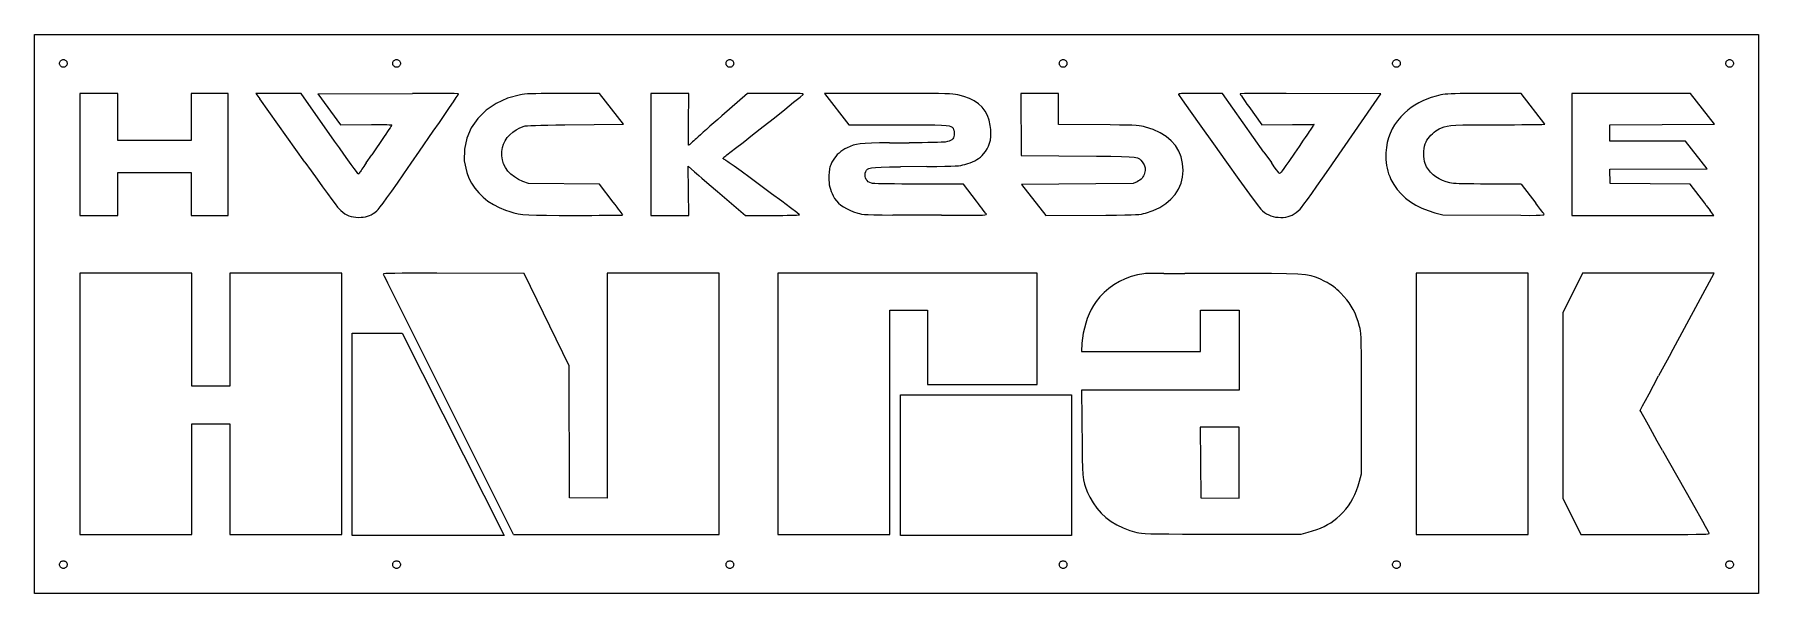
# Model space of a CAD drawing. Extents: x 17 to 913, y 22 to 312.
import ezdxf

# ---------------------------------------------------------------- set-up
doc = ezdxf.new("R2010")
doc.units = 0
doc.layers.get('0').update_dxf_attribs({"linetype": 'CONTINUOUS'})

msp = doc.modelspace()

# ---------------------------------------------------------------- linework, layer by layer
for p, q in [((17.24, 311.88), (913.33, 311.88)), ((17.24, 21.52), (17.24, 311.88)), ((913.33, 311.88), (913.33, 21.52)), ((30.24, 296.88), (30.27, 297.23)), ((30.27, 296.54), (30.24, 296.88)), ((30.27, 297.23), (30.36, 297.57)), ((30.36, 296.2), (30.27, 296.54)), ((30.36, 297.57), (30.51, 297.88)), ((30.51, 295.88), (30.36, 296.2)), ((30.51, 297.88), (30.71, 298.17)), ((30.71, 295.6), (30.51, 295.88)), ((30.71, 298.17), (30.96, 298.42)), ((30.96, 298.42), (31.24, 298.62)), ((31.24, 298.62), (31.56, 298.76)), ((31.56, 298.76), (31.9, 298.85)), ((31.9, 298.85), (32.24, 298.88)), ((32.24, 298.88), (32.59, 298.85)), ((32.59, 298.85), (32.93, 298.76)), ((32.93, 298.76), (33.24, 298.62)), ((33.24, 298.62), (33.53, 298.42)), ((33.53, 298.42), (33.78, 298.17)), ((33.78, 298.17), (33.98, 297.88)), ((33.98, 295.88), (33.78, 295.6)), ((33.98, 297.88), (34.12, 297.57)), ((34.12, 296.2), (33.98, 295.88)), ((34.12, 297.57), (34.21, 297.23)), ((34.21, 296.54), (34.12, 296.2)), ((34.21, 297.23), (34.24, 296.88)), ((34.24, 296.88), (34.21, 296.54)), ((203.46, 296.88), (203.49, 297.23)), ((203.49, 296.54), (203.46, 296.88)), ((203.49, 297.23), (203.58, 297.57)), ((203.58, 296.2), (203.49, 296.54)), ((203.58, 297.57), (203.73, 297.88)), ((203.73, 295.88), (203.58, 296.2)), ((203.73, 297.88), (203.93, 298.17)), ((203.93, 295.6), (203.73, 295.88)), ((203.93, 298.17), (204.18, 298.42)), ((204.18, 298.42), (204.46, 298.62)), ((204.46, 298.62), (204.78, 298.76)), ((204.78, 298.76), (205.11, 298.85)), ((205.11, 298.85), (205.46, 298.88)), ((205.46, 298.88), (205.81, 298.85)), ((205.81, 298.85), (206.15, 298.76)), ((206.15, 298.76), (206.46, 298.62)), ((206.46, 298.62), (206.75, 298.42)), ((206.75, 298.42), (206.99, 298.17)), ((206.99, 298.17), (207.19, 297.88)), ((207.19, 295.88), (206.99, 295.6)), ((207.19, 297.88), (207.34, 297.57)), ((207.34, 296.2), (207.19, 295.88)), ((207.34, 297.57), (207.43, 297.23)), ((207.43, 296.54), (207.34, 296.2)), ((207.43, 297.23), (207.46, 296.88)), ((207.46, 296.88), (207.43, 296.54)), ((376.68, 296.88), (376.71, 297.23)), ((376.71, 296.54), (376.68, 296.88)), ((376.71, 297.23), (376.8, 297.57)), ((376.8, 296.2), (376.71, 296.54)), ((376.8, 297.57), (376.95, 297.88)), ((376.95, 295.88), (376.8, 296.2)), ((376.95, 297.88), (377.15, 298.17)), ((377.15, 295.6), (376.95, 295.88)), ((377.15, 298.17), (377.39, 298.42)), ((377.39, 298.42), (377.68, 298.62)), ((377.68, 298.62), (377.99, 298.76)), ((377.99, 298.76), (378.33, 298.85)), ((378.33, 298.85), (378.68, 298.88)), ((378.68, 298.88), (379.03, 298.85)), ((379.03, 298.85), (379.36, 298.76)), ((379.36, 298.76), (379.68, 298.62)), ((379.68, 298.62), (379.96, 298.42)), ((379.96, 298.42), (380.21, 298.17)), ((380.21, 298.17), (380.41, 297.88)), ((380.41, 295.88), (380.21, 295.6)), ((380.41, 297.88), (380.56, 297.57)), ((380.56, 296.2), (380.41, 295.88)), ((380.56, 297.57), (380.65, 297.23)), ((380.65, 296.54), (380.56, 296.2)), ((380.65, 297.23), (380.68, 296.88)), ((380.68, 296.88), (380.65, 296.54)), ((549.9, 296.88), (549.93, 297.23)), ((549.93, 296.54), (549.9, 296.88)), ((549.93, 297.23), (550.02, 297.57)), ((550.02, 296.2), (549.93, 296.54)), ((550.02, 297.57), (550.16, 297.88)), ((550.16, 295.88), (550.02, 296.2)), ((550.16, 297.88), (550.36, 298.17)), ((550.36, 295.6), (550.16, 295.88)), ((550.36, 298.17), (550.61, 298.42)), ((550.61, 298.42), (550.9, 298.62)), ((550.9, 298.62), (551.21, 298.76)), ((551.21, 298.76), (551.55, 298.85)), ((551.55, 298.85), (551.9, 298.88)), ((551.9, 298.88), (552.24, 298.85)), ((552.24, 298.85), (552.58, 298.76)), ((552.58, 298.76), (552.9, 298.62)), ((552.9, 298.62), (553.18, 298.42)), ((553.18, 298.42), (553.43, 298.17)), ((553.43, 298.17), (553.63, 297.88)), ((553.63, 295.88), (553.43, 295.6)), ((553.63, 297.88), (553.78, 297.57)), ((553.78, 296.2), (553.63, 295.88)), ((553.78, 297.57), (553.87, 297.23)), ((553.87, 296.54), (553.78, 296.2)), ((553.87, 297.23), (553.9, 296.88)), ((553.9, 296.88), (553.87, 296.54)), ((723.11, 296.88), (723.14, 297.23)), ((723.14, 296.54), (723.11, 296.88)), ((723.14, 297.23), (723.23, 297.57)), ((723.23, 296.2), (723.14, 296.54)), ((723.23, 297.57), (723.38, 297.88)), ((723.38, 295.88), (723.23, 296.2)), ((723.38, 297.88), (723.58, 298.17)), ((723.58, 295.6), (723.38, 295.88)), ((723.58, 298.17), (723.83, 298.42)), ((723.83, 298.42), (724.11, 298.62)), ((724.11, 298.62), (724.43, 298.76)), ((724.43, 298.76), (724.77, 298.85)), ((724.77, 298.85), (725.11, 298.88)), ((725.11, 298.88), (725.46, 298.85)), ((725.46, 298.85), (725.8, 298.76)), ((725.8, 298.76), (726.11, 298.62)), ((726.11, 298.62), (726.4, 298.42)), ((726.4, 298.42), (726.65, 298.17)), ((726.65, 298.17), (726.85, 297.88)), ((726.85, 295.88), (726.65, 295.6)), ((726.85, 297.88), (726.99, 297.57)), ((726.99, 296.2), (726.85, 295.88)), ((726.99, 297.57), (727.08, 297.23)), ((727.08, 296.54), (726.99, 296.2)), ((727.08, 297.23), (727.11, 296.88)), ((727.11, 296.88), (727.08, 296.54)), ((896.33, 296.88), (896.36, 297.23)), ((896.36, 296.54), (896.33, 296.88)), ((896.36, 297.23), (896.45, 297.57)), ((896.45, 296.2), (896.36, 296.54)), ((896.45, 297.57), (896.6, 297.88)), ((896.6, 295.88), (896.45, 296.2)), ((896.6, 297.88), (896.8, 298.17)), ((896.8, 295.6), (896.6, 295.88)), ((896.8, 298.17), (897.05, 298.42)), ((897.05, 298.42), (897.33, 298.62)), ((897.33, 298.62), (897.65, 298.76)), ((897.65, 298.76), (897.98, 298.85)), ((897.98, 298.85), (898.33, 298.88)), ((898.33, 298.88), (898.68, 298.85)), ((898.68, 298.85), (899.02, 298.76)), ((899.02, 298.76), (899.33, 298.62)), ((899.33, 298.62), (899.62, 298.42)), ((899.62, 298.42), (899.86, 298.17)), ((899.86, 298.17), (900.06, 297.88)), ((900.06, 295.88), (899.86, 295.6)), ((900.06, 297.88), (900.21, 297.57)), ((900.21, 296.2), (900.06, 295.88)), ((900.21, 297.57), (900.3, 297.23)), ((900.3, 296.54), (900.21, 296.2)), ((900.3, 297.23), (900.33, 296.88)), ((900.33, 296.88), (900.3, 296.54)), ((30.96, 295.35), (30.71, 295.6)), ((31.24, 295.15), (30.96, 295.35)), ((31.56, 295), (31.24, 295.15)), ((31.9, 294.91), (31.56, 295)), ((32.24, 294.88), (31.9, 294.91)), ((32.59, 294.91), (32.24, 294.88)), ((32.93, 295), (32.59, 294.91)), ((33.24, 295.15), (32.93, 295)), ((33.53, 295.35), (33.24, 295.15)), ((33.78, 295.6), (33.53, 295.35)), ((204.18, 295.35), (203.93, 295.6)), ((204.46, 295.15), (204.18, 295.35)), ((204.78, 295), (204.46, 295.15)), ((205.11, 294.91), (204.78, 295)), ((205.46, 294.88), (205.11, 294.91)), ((205.81, 294.91), (205.46, 294.88)), ((206.15, 295), (205.81, 294.91)), ((206.46, 295.15), (206.15, 295)), ((206.75, 295.35), (206.46, 295.15)), ((206.99, 295.6), (206.75, 295.35)), ((377.39, 295.35), (377.15, 295.6)), ((377.68, 295.15), (377.39, 295.35)), ((377.99, 295), (377.68, 295.15)), ((378.33, 294.91), (377.99, 295)), ((378.68, 294.88), (378.33, 294.91)), ((379.03, 294.91), (378.68, 294.88)), ((379.36, 295), (379.03, 294.91)), ((379.68, 295.15), (379.36, 295)), ((379.96, 295.35), (379.68, 295.15)), ((380.21, 295.6), (379.96, 295.35)), ((550.61, 295.35), (550.36, 295.6)), ((550.9, 295.15), (550.61, 295.35)), ((551.21, 295), (550.9, 295.15)), ((551.55, 294.91), (551.21, 295)), ((551.9, 294.88), (551.55, 294.91)), ((552.24, 294.91), (551.9, 294.88)), ((552.58, 295), (552.24, 294.91)), ((552.9, 295.15), (552.58, 295)), ((553.18, 295.35), (552.9, 295.15)), ((553.43, 295.6), (553.18, 295.35)), ((723.83, 295.35), (723.58, 295.6)), ((724.11, 295.15), (723.83, 295.35)), ((724.43, 295), (724.11, 295.15)), ((724.77, 294.91), (724.43, 295)), ((725.11, 294.88), (724.77, 294.91)), ((725.46, 294.91), (725.11, 294.88)), ((725.8, 295), (725.46, 294.91)), ((726.11, 295.15), (725.8, 295)), ((726.4, 295.35), (726.11, 295.15)), ((726.65, 295.6), (726.4, 295.35)), ((897.05, 295.35), (896.8, 295.6)), ((897.33, 295.15), (897.05, 295.35)), ((897.65, 295), (897.33, 295.15)), ((897.98, 294.91), (897.65, 295)), ((898.33, 294.88), (897.98, 294.91)), ((898.68, 294.91), (898.33, 294.88)), ((899.02, 295), (898.68, 294.91)), ((899.33, 295.15), (899.02, 295)), ((899.62, 295.35), (899.33, 295.15)), ((899.86, 295.6), (899.62, 295.35)), ((40.81, 281.3), (40.81, 217.92)), ((60.51, 281.3), (40.81, 281.3)), ((60.51, 256.89), (60.51, 281.3)), ((117.89, 281.3), (98.62, 281.3)), ((98.62, 281.3), (98.62, 256.89)), ((117.89, 217.92), (117.89, 281.3)), ((155.79, 281.26), (132.38, 281.3)), ((132.38, 281.3), (134.43, 278.47)), ((157.71, 245.64), (134.43, 278.47)), ((173.2, 256.54), (155.79, 281.26)), ((164.54, 281.09), (213.73, 281.22)), ((164.54, 281.09), (176.24, 264.96)), ((224.54, 281.22), (213.73, 281.22)), ((228.97, 281.21), (224.54, 281.22)), ((232.6, 281.2), (228.97, 281.21)), ((235.34, 281.17), (232.6, 281.2)), ((234.99, 276.96), (236.48, 279.19)), ((237.07, 281.15), (235.34, 281.17)), ((236.48, 279.19), (237.4, 280.6)), ((237.7, 281.11), (237.07, 281.15)), ((237.4, 280.6), (237.7, 281.11)), ((263.16, 278.85), (257.16, 276.11)), ((269.87, 280.63), (263.16, 278.85)), ((270.8, 280.77), (269.87, 280.63)), ((272.02, 280.89), (270.8, 280.77)), ((273.57, 280.99), (272.02, 280.89)), ((275.49, 281.07), (273.57, 280.99)), ((277.81, 281.13), (275.49, 281.07)), ((280.59, 281.18), (277.81, 281.13)), ((283.86, 281.22), (280.59, 281.18)), ((287.67, 281.25), (283.86, 281.22)), ((310.99, 281.3), (287.67, 281.25)), ((323.43, 265.24), (310.99, 281.3)), ((357.35, 281.3), (337.58, 281.3)), ((337.58, 281.3), (337.58, 217.92)), ((357.18, 265.39), (357.35, 281.3)), ((387.89, 281.28), (374.45, 269.59)), ((406.46, 281.29), (387.89, 281.28)), ((409.55, 281.28), (406.46, 281.29)), ((412.01, 281.26), (409.55, 281.28)), ((411.83, 276.66), (415.18, 279.37)), ((413.88, 281.22), (412.01, 281.26)), ((415.24, 281.16), (413.88, 281.22)), ((415.18, 279.37), (416.79, 280.71)), ((416.14, 281.09), (415.24, 281.16)), ((416.66, 280.99), (416.14, 281.09)), ((416.85, 280.86), (416.66, 280.99)), ((416.79, 280.71), (416.85, 280.86)), ((469.64, 281.29), (427.86, 281.3)), ((427.86, 281.3), (440.48, 265.03)), ((476.93, 281.28), (469.64, 281.29)), ((482.65, 281.25), (476.93, 281.28)), ((487.04, 281.2), (482.65, 281.25)), ((490.33, 281.13), (487.04, 281.2)), ((492.75, 281.03), (490.33, 281.13)), ((494.53, 280.89), (492.75, 281.03)), ((495.9, 280.71), (494.53, 280.89)), ((497.1, 280.49), (495.9, 280.71)), ((500.3, 279.68), (497.1, 280.49)), ((503.17, 278.64), (500.3, 279.68)), ((505.71, 277.36), (503.17, 278.64)), ((549.55, 281.3), (529.85, 281.3)), ((529.85, 281.3), (530.07, 248.97)), ((549.55, 265.08), (549.55, 281.3)), ((611.93, 280.9), (611.91, 280.77)), ((611.91, 280.77), (613.84, 277.91)), ((612.18, 281), (611.93, 280.9)), ((612.69, 281.09), (612.18, 281)), ((613.49, 281.16), (612.69, 281.09)), ((614.63, 281.22), (613.49, 281.16)), ((613.84, 277.91), (617.9, 272.11)), ((616.13, 281.26), (614.63, 281.22)), ((618.02, 281.28), (616.13, 281.26)), ((620.35, 281.3), (618.02, 281.28)), ((634.7, 281.3), (620.35, 281.3)), ((656.26, 250.79), (634.7, 281.3)), ((644.5, 281.15), (643.87, 281.12)), ((643.87, 281.12), (643.93, 280.96)), ((643.93, 280.96), (644.17, 280.55)), ((644.17, 280.55), (644.56, 279.94)), ((646.23, 281.18), (644.5, 281.15)), ((644.56, 279.94), (645.1, 279.12)), ((645.1, 279.12), (645.77, 278.14)), ((645.77, 278.14), (646.55, 277.01)), ((648.96, 281.2), (646.23, 281.18)), ((652.6, 281.21), (648.96, 281.2)), ((657.03, 281.22), (652.6, 281.21)), ((667.83, 281.22), (657.03, 281.22)), ((717.02, 281.09), (667.83, 281.22)), ((693.45, 246.97), (717.02, 281.09)), ((740.96, 278.32), (738.77, 277.4)), ((743.27, 279.13), (740.96, 278.32)), ((745.7, 279.85), (743.27, 279.13)), ((748.26, 280.46), (745.7, 279.85)), ((749.33, 280.67), (748.26, 280.46)), ((750.48, 280.84), (749.33, 280.67)), ((751.84, 280.97), (750.48, 280.84)), ((753.53, 281.07), (751.84, 280.97)), ((755.65, 281.15), (753.53, 281.07)), ((758.34, 281.2), (755.65, 281.15)), ((761.71, 281.24), (758.34, 281.2)), ((765.88, 281.26), (761.71, 281.24)), ((790.04, 281.3), (765.88, 281.26)), ((802.22, 265.27), (790.04, 281.3)), ((877.98, 281.3), (816.35, 281.3)), ((816.35, 281.3), (816.35, 217.92)), ((890.42, 265.24), (877.98, 281.3)), ((227.71, 266.26), (230.55, 270.41)), ((230.55, 270.41), (232.99, 274.01)), ((232.99, 274.01), (234.99, 276.96)), ((251.95, 272.54), (247.62, 268.25)), ((257.16, 276.11), (251.95, 272.54)), ((374.45, 269.59), (372.35, 267.75)), ((401.8, 268.67), (407.21, 272.97)), ((407.21, 272.97), (411.83, 276.66)), ((507.91, 275.85), (505.71, 277.36)), ((509.78, 274.09), (507.91, 275.85)), ((511.33, 272.09), (509.78, 274.09)), ((512.55, 269.85), (511.33, 272.09)), ((513.46, 267.35), (512.55, 269.85)), ((617.9, 272.11), (623.5, 264.22)), ((646.55, 277.01), (647.42, 275.75)), ((647.42, 275.75), (648.38, 274.4)), ((648.38, 274.4), (655.12, 265.01)), ((727.4, 269.12), (725.68, 267.09)), ((729.35, 271.09), (727.4, 269.12)), ((731.05, 272.59), (729.35, 271.09)), ((732.84, 273.97), (731.05, 272.59)), ((734.72, 275.23), (732.84, 273.97)), ((736.69, 276.37), (734.72, 275.23)), ((738.77, 277.4), (736.69, 276.37)), ((176.24, 264.96), (192.47, 265.13)), ((192.47, 265.13), (194.93, 265.14)), ((194.93, 265.14), (197.08, 265.13)), ((197.08, 265.13), (198.89, 265.11)), ((198.89, 265.11), (200.37, 265.08)), ((199.89, 260.19), (198.96, 258.83)), ((200.72, 261.43), (199.89, 260.19)), ((200.37, 265.08), (201.52, 265.03)), ((201.45, 262.52), (200.72, 261.43)), ((202.06, 263.42), (201.45, 262.52)), ((201.52, 265.03), (202.34, 264.97)), ((202.52, 264.13), (202.06, 263.42)), ((202.34, 264.97), (202.81, 264.9)), ((202.82, 264.6), (202.52, 264.13)), ((202.81, 264.9), (202.95, 264.81)), ((202.95, 264.81), (202.82, 264.6)), ((217.43, 251.32), (224.54, 261.64)), ((224.54, 261.64), (227.71, 266.26)), ((244.24, 263.36), (241.9, 258)), ((247.62, 268.25), (244.24, 263.36)), ((264.26, 259.82), (265.79, 261.16)), ((265.79, 261.16), (267.55, 262.35)), ((267.55, 262.35), (269.54, 263.4)), ((269.54, 263.4), (271.75, 264.3)), ((271.75, 264.3), (272.35, 264.41)), ((272.35, 264.41), (273.51, 264.51)), ((273.51, 264.51), (275.25, 264.6)), ((275.25, 264.6), (277.57, 264.68)), ((277.57, 264.68), (280.49, 264.76)), ((280.49, 264.76), (284.01, 264.83)), ((284.01, 264.83), (288.14, 264.9)), ((288.14, 264.9), (292.89, 264.96)), ((292.89, 264.96), (323.43, 265.24)), ((357.15, 261.02), (357.16, 263.12)), ((357.15, 259.13), (357.15, 261.02)), ((357.16, 263.12), (357.18, 265.39)), ((364.8, 261.1), (363.35, 259.81)), ((366.47, 262.58), (364.8, 261.1)), ((368.32, 264.21), (366.47, 262.58)), ((370.29, 265.95), (368.32, 264.21)), ((372.35, 267.75), (370.29, 265.95)), ((390.49, 259.75), (396.07, 264.14)), ((396.07, 264.14), (401.8, 268.67)), ((440.48, 265.03), (474.17, 265.03)), ((474.17, 265.03), (480.44, 265.01)), ((480.44, 265.01), (485.19, 264.96)), ((485.19, 264.96), (488.64, 264.86)), ((488.64, 264.86), (491.03, 264.7)), ((491.03, 264.7), (492.6, 264.47)), ((492.6, 264.47), (493.58, 264.14)), ((493.58, 264.14), (494.2, 263.71)), ((494.2, 263.71), (494.7, 263.15)), ((494.7, 263.15), (494.8, 263)), ((494.8, 263), (494.89, 262.79)), ((494.89, 262.79), (494.98, 262.55)), ((494.98, 262.55), (495.06, 262.26)), ((495.06, 262.26), (495.13, 261.94)), ((495.13, 261.94), (495.19, 261.6)), ((495.19, 261.6), (495.23, 261.25)), ((495.23, 261.25), (495.26, 260.88)), ((495.28, 260.52), (495.24, 259.67)), ((495.26, 260.88), (495.28, 260.52)), ((514.05, 264.61), (513.46, 267.35)), ((514.29, 262.58), (514.05, 264.61)), ((514.37, 260.65), (514.29, 262.58)), ((514.29, 258.82), (514.37, 260.65)), ((576.4, 264.88), (549.55, 265.08)), ((581.16, 264.83), (576.4, 264.88)), ((584.86, 264.78), (581.16, 264.83)), ((587.69, 264.71), (584.86, 264.78)), ((589.81, 264.61), (587.69, 264.71)), ((591.41, 264.48), (589.81, 264.61)), ((592.64, 264.32), (591.41, 264.48)), ((593.7, 264.1), (592.64, 264.32)), ((594.73, 263.83), (593.7, 264.1)), ((598.75, 262.51), (594.73, 263.83)), ((602.32, 260.87), (598.75, 262.51)), ((605.43, 258.93), (602.32, 260.87)), ((623.5, 264.22), (630, 255.09)), ((655.12, 265.01), (671.15, 265.14)), ((671.15, 265.14), (673.44, 265.16)), ((673.44, 265.16), (675.56, 265.17)), ((675.56, 265.17), (677.46, 265.18)), ((677.46, 265.18), (679.1, 265.18)), ((679.26, 260.72), (678.54, 259.68)), ((679.1, 265.18), (680.45, 265.18)), ((679.81, 261.51), (679.26, 260.72)), ((680.25, 262.14), (679.81, 261.51)), ((680.68, 262.74), (680.25, 262.14)), ((680.45, 265.18), (681.46, 265.17)), ((681.07, 263.3), (680.68, 262.74)), ((681.42, 263.81), (681.07, 263.3)), ((681.72, 264.25), (681.42, 263.81)), ((681.46, 265.17), (682.09, 265.16)), ((681.97, 264.61), (681.72, 264.25)), ((682.15, 264.89), (681.97, 264.61)), ((682.09, 265.16), (682.31, 265.15)), ((682.27, 265.07), (682.15, 264.89)), ((682.31, 265.15), (682.27, 265.07)), ((721.83, 260.53), (720.98, 258.16)), ((722.9, 262.8), (721.83, 260.53)), ((724.18, 264.98), (722.9, 262.8)), ((725.68, 267.09), (724.18, 264.98)), ((743.03, 259.51), (743.85, 260.31)), ((743.85, 260.31), (744.71, 261.07)), ((744.71, 261.07), (745.59, 261.76)), ((745.59, 261.76), (746.47, 262.36)), ((746.47, 262.36), (747.33, 262.85)), ((747.33, 262.85), (748.63, 263.48)), ((748.63, 263.48), (749.92, 263.98)), ((749.92, 263.98), (751.43, 264.35)), ((751.43, 264.35), (753.4, 264.63)), ((753.4, 264.63), (756.05, 264.82)), ((756.05, 264.82), (759.61, 264.93)), ((759.61, 264.93), (764.32, 265)), ((764.32, 265), (770.41, 265.02)), ((770.41, 265.02), (782.43, 265.03)), ((782.43, 265.03), (786.5, 265.04)), ((786.5, 265.04), (790.25, 265.06)), ((790.25, 265.06), (793.62, 265.09)), ((793.62, 265.09), (796.53, 265.12)), ((796.53, 265.12), (798.91, 265.15)), ((798.91, 265.15), (800.7, 265.19)), ((800.7, 265.19), (801.83, 265.23)), ((801.83, 265.23), (802.22, 265.27)), ((836.05, 265.02), (890.42, 265.24)), ((836.05, 256.46), (836.05, 265.02)), ((98.62, 256.89), (60.51, 256.89)), ((175.71, 253), (173.2, 256.54)), ((178.02, 249.74), (175.71, 253)), ((198.96, 258.83), (192.52, 249.38)), ((213.1, 245.07), (217.43, 251.32)), ((240.68, 252.27), (240.65, 246.29)), ((241.9, 258), (240.68, 252.27)), ((260.17, 248.91), (260.21, 251.16)), ((260.21, 251.16), (260.52, 253.13)), ((260.52, 253.13), (261.09, 255)), ((261.09, 255), (261.91, 256.73)), ((261.91, 256.73), (262.96, 258.34)), ((262.96, 258.34), (264.26, 259.82)), ((357.14, 257.5), (357.15, 259.13)), ((357.15, 256.17), (357.14, 257.5)), ((357.16, 255.17), (357.15, 256.17)), ((357.18, 254.54), (357.16, 255.17)), ((357.2, 254.32), (357.18, 254.54)), ((357.29, 254.38), (357.2, 254.32)), ((357.5, 254.55), (357.29, 254.38)), ((357.81, 254.82), (357.5, 254.55)), ((358.22, 255.17), (357.81, 254.82)), ((358.71, 255.61), (358.22, 255.17)), ((359.27, 256.11), (358.71, 255.61)), ((359.89, 256.68), (359.27, 256.11)), ((360.56, 257.29), (359.89, 256.68)), ((361.27, 257.93), (360.56, 257.29)), ((362.16, 258.74), (361.27, 257.93)), ((363.35, 259.81), (362.16, 258.74)), ((378.58, 250.54), (379.41, 251.15)), ((379.41, 251.15), (381.69, 252.88)), ((381.69, 252.88), (385.54, 255.87)), ((385.54, 255.87), (390.49, 259.75)), ((436.38, 251.1), (435.42, 250.32)), ((437.41, 251.83), (436.38, 251.1)), ((438.51, 252.49), (437.41, 251.83)), ((439.67, 253.08), (438.51, 252.49)), ((441.26, 253.79), (439.67, 253.08)), ((442.79, 254.35), (441.26, 253.79)), ((444.46, 254.78), (442.79, 254.35)), ((446.46, 255.1), (444.46, 254.78)), ((448.98, 255.32), (446.46, 255.1)), ((452.22, 255.47), (448.98, 255.32)), ((456.37, 255.55), (452.22, 255.47)), ((461.63, 255.59), (456.37, 255.55)), ((461.63, 255.59), (471.8, 255.61)), ((475.28, 255.63), (471.8, 255.61)), ((478.57, 255.66), (475.28, 255.63)), ((481.6, 255.71), (478.57, 255.66)), ((484.31, 255.76), (481.6, 255.71)), ((486.64, 255.82), (484.31, 255.76)), ((488.52, 255.88), (486.64, 255.82)), ((489.87, 255.95), (488.52, 255.88)), ((490.65, 256.03), (489.87, 255.95)), ((491.71, 256.24), (490.65, 256.03)), ((492.62, 256.51), (491.71, 256.24)), ((493.38, 256.84), (492.62, 256.51)), ((494, 257.24), (493.38, 256.84)), ((494.49, 257.71), (494, 257.24)), ((494.85, 258.27), (494.49, 257.71)), ((495.1, 258.92), (494.85, 258.27)), ((495.24, 259.67), (495.1, 258.92)), ((510.58, 249.9), (511.58, 251.14)), ((511.58, 251.14), (512.44, 252.47)), ((512.44, 252.47), (513.13, 253.91)), ((513.13, 253.91), (513.67, 255.45)), ((513.67, 255.45), (514.06, 257.08)), ((514.06, 257.08), (514.29, 258.82)), ((608.09, 256.69), (605.43, 258.93)), ((610.28, 254.16), (608.09, 256.69)), ((611.99, 251.34), (610.28, 254.16)), ((613.22, 248.26), (611.99, 251.34)), ((630, 255.09), (636.8, 245.6)), ((674.5, 253.79), (672.14, 250.32)), ((676.7, 257.01), (674.5, 253.79)), ((677.68, 258.43), (676.7, 257.01)), ((678.54, 259.68), (677.68, 258.43)), ((719.91, 253.14), (719.69, 250.47)), ((720.34, 255.7), (719.91, 253.14)), ((720.98, 258.16), (720.34, 255.7)), ((739.29, 249.92), (739.34, 251.29)), ((739.34, 251.29), (739.5, 252.63)), ((739.5, 252.63), (739.75, 253.91)), ((739.75, 253.91), (740.1, 255.1)), ((740.1, 255.1), (740.55, 256.17)), ((740.55, 256.17), (741.02, 256.98)), ((741.02, 256.98), (741.6, 257.82)), ((741.6, 257.82), (742.28, 258.67)), ((742.28, 258.67), (743.03, 259.51)), ((875.4, 256.46), (836.05, 256.46)), ((886.69, 242.12), (875.4, 256.46)), ((157.71, 245.64), (161.01, 241.01)), ((180.1, 246.81), (178.02, 249.74)), ((181.91, 244.29), (180.1, 246.81)), ((183.41, 242.21), (181.91, 244.29)), ((184.54, 240.66), (183.41, 242.21)), ((187.93, 242.6), (187.47, 241.94)), ((188.41, 243.31), (187.93, 242.6)), ((188.98, 244.16), (188.41, 243.31)), ((189.7, 245.22), (188.98, 244.16)), ((189.7, 245.22), (192.52, 249.38)), ((209.24, 239.53), (213.1, 245.07)), ((240.65, 246.29), (241.9, 240.18)), ((260.47, 246.75), (260.17, 248.91)), ((261.1, 244.7), (260.47, 246.75)), ((262.05, 242.77), (261.1, 244.7)), ((263.3, 240.97), (262.05, 242.77)), ((357.04, 243.53), (360.28, 240.62)), ((357.38, 217.92), (357.04, 243.53)), ((375.13, 247.47), (375.14, 247.58)), ((375.24, 247.38), (375.13, 247.47)), ((375.14, 247.58), (375.3, 247.79)), ((375.46, 247.22), (375.24, 247.38)), ((375.3, 247.79), (375.59, 248.09)), ((375.77, 247), (375.46, 247.22)), ((375.59, 248.09), (375.99, 248.47)), ((376.16, 246.73), (375.77, 247)), ((375.99, 248.47), (376.51, 248.91)), ((376.61, 246.42), (376.16, 246.73)), ((376.51, 248.91), (377.12, 249.41)), ((377.13, 246.07), (376.61, 246.42)), ((377.12, 249.41), (377.82, 249.96)), ((377.69, 245.7), (377.13, 246.07)), ((378.28, 245.3), (377.69, 245.7)), ((377.82, 249.96), (378.58, 250.54)), ((378.9, 244.88), (378.28, 245.3)), ((380.87, 243.49), (378.9, 244.88)), ((384.5, 240.86), (380.87, 243.49)), ((430.54, 242.25), (430.42, 241.56)), ((430.69, 242.89), (430.54, 242.25)), ((430.88, 243.51), (430.69, 242.89)), ((431.12, 244.14), (430.88, 243.51)), ((431.4, 244.79), (431.12, 244.14)), ((431.74, 245.5), (431.4, 244.79)), ((432.32, 246.58), (431.74, 245.5)), ((432.98, 247.6), (432.32, 246.58)), ((433.72, 248.56), (432.98, 247.6)), ((434.53, 249.47), (433.72, 248.56)), ((435.42, 250.32), (434.53, 249.47)), ((450.14, 241.93), (450.91, 242.32)), ((450.91, 242.32), (452.22, 242.61)), ((452.22, 242.61), (454.29, 242.82)), ((454.29, 242.82), (457.35, 242.96)), ((457.35, 242.96), (461.61, 243.06)), ((461.61, 243.06), (467.3, 243.14)), ((481.13, 243.29), (467.3, 243.14)), ((481.13, 243.29), (486.32, 243.36)), ((486.32, 243.36), (490.37, 243.43)), ((490.37, 243.43), (493.46, 243.51)), ((493.46, 243.51), (495.77, 243.62)), ((495.77, 243.62), (497.48, 243.75)), ((497.48, 243.75), (498.78, 243.91)), ((498.78, 243.91), (499.85, 244.12)), ((499.85, 244.12), (500.87, 244.39)), ((500.87, 244.39), (502.3, 244.81)), ((502.3, 244.81), (503.61, 245.27)), ((503.61, 245.27), (504.82, 245.76)), ((504.82, 245.76), (505.94, 246.3)), ((505.94, 246.3), (506.98, 246.89)), ((506.98, 246.89), (507.95, 247.54)), ((507.95, 247.54), (508.87, 248.25)), ((508.87, 248.25), (509.74, 249.03)), ((509.74, 249.03), (510.58, 249.9)), ((530.07, 248.97), (569.29, 248.69)), ((569.29, 248.69), (576.72, 248.62)), ((576.72, 248.62), (582.24, 248.52)), ((582.24, 248.52), (586.16, 248.37)), ((586.16, 248.37), (588.8, 248.13)), ((588.8, 248.13), (590.49, 247.78)), ((590.49, 247.78), (591.53, 247.28)), ((591.53, 247.28), (592.25, 246.61)), ((592.25, 246.61), (592.97, 245.74)), ((592.97, 245.74), (593.39, 245.21)), ((593.39, 245.21), (593.73, 244.69)), ((593.73, 244.69), (594.01, 244.18)), ((594.01, 244.18), (594.22, 243.66)), ((594.22, 243.66), (594.37, 243.12)), ((594.37, 243.12), (594.46, 242.56)), ((594.46, 242.56), (594.5, 241.96)), ((594.5, 241.96), (594.48, 241.31)), ((613.97, 244.9), (613.22, 248.26)), ((614.22, 241.29), (613.97, 244.9)), ((636.8, 245.6), (643.28, 236.61)), ((656.26, 250.79), (660.13, 245.35)), ((661.63, 243.23), (660.13, 245.35)), ((662.8, 241.6), (661.63, 243.23)), ((666.59, 242.2), (665.75, 241.06)), ((667.71, 243.79), (666.59, 242.2)), ((669.15, 245.9), (667.71, 243.79)), ((672.14, 250.32), (669.15, 245.9)), ((686.74, 237.34), (689.99, 241.99)), ((689.99, 241.99), (693.45, 246.97)), ((719.69, 250.47), (719.64, 248.69)), ((719.64, 248.69), (719.67, 247.01)), ((719.67, 247.01), (719.78, 245.41)), ((719.78, 245.41), (719.98, 243.88)), ((719.98, 243.88), (720.26, 242.4)), ((720.26, 242.4), (720.63, 240.94)), ((739.33, 248.56), (739.29, 249.92)), ((739.48, 247.23), (739.33, 248.56)), ((739.74, 245.98), (739.48, 247.23)), ((740.1, 244.81), (739.74, 245.98)), ((740.83, 243.23), (740.1, 244.81)), ((741.76, 241.74), (740.83, 243.23)), ((836.01, 241.9), (886.69, 242.12)), ((60.51, 240.19), (98.62, 240.19)), ((60.51, 217.92), (60.51, 240.19)), ((98.62, 240.19), (98.62, 217.92)), ((161.01, 241.01), (164.12, 236.68)), ((164.12, 236.68), (166.99, 232.71)), ((185.26, 239.69), (184.54, 240.66)), ((185.54, 239.35), (185.26, 239.69)), ((185.62, 239.42), (185.54, 239.35)), ((185.79, 239.6), (185.62, 239.42)), ((186.02, 239.9), (185.79, 239.6)), ((186.31, 240.29), (186.02, 239.9)), ((186.66, 240.77), (186.31, 240.29)), ((187.05, 241.32), (186.66, 240.77)), ((187.47, 241.94), (187.05, 241.32)), ((202.92, 230.54), (205.85, 234.68)), ((205.85, 234.68), (209.24, 239.53)), ((241.9, 240.18), (242.99, 237.31)), ((242.99, 237.31), (244.4, 234.58)), ((244.4, 234.58), (246.11, 232)), ((264.85, 239.34), (263.3, 240.97)), ((266.68, 237.87), (264.85, 239.34)), ((268.78, 236.59), (266.68, 237.87)), ((271.14, 235.52), (268.78, 236.59)), ((273.98, 234.42), (271.14, 235.52)), ((310.97, 234.15), (273.98, 234.42)), ((318.07, 224.86), (310.97, 234.15)), ((360.28, 240.62), (361.29, 239.74)), ((361.29, 239.74), (362.61, 238.6)), ((362.61, 238.6), (364.19, 237.24)), ((364.19, 237.24), (367.97, 234)), ((367.97, 234), (372.29, 230.32)), ((389.28, 237.36), (384.5, 240.86)), ((394.73, 233.34), (389.28, 237.36)), ((400.36, 229.18), (394.73, 233.34)), ((430.18, 238.97), (430.13, 237.53)), ((430.13, 237.53), (430.14, 236.19)), ((430.14, 236.19), (430.22, 234.93)), ((430.24, 239.95), (430.18, 238.97)), ((430.22, 234.93), (430.37, 233.73)), ((430.32, 240.8), (430.24, 239.95)), ((430.42, 241.56), (430.32, 240.8)), ((430.37, 233.73), (430.6, 232.58)), ((448.94, 239), (449.07, 239.86)), ((448.98, 238.16), (448.94, 239)), ((449.17, 237.37), (448.98, 238.16)), ((449.07, 239.86), (449.38, 240.73)), ((449.52, 236.64), (449.17, 237.37)), ((449.38, 240.73), (449.7, 241.4)), ((450.01, 235.98), (449.52, 236.64)), ((449.7, 241.4), (450.14, 241.93)), ((450.63, 235.42), (450.01, 235.98)), ((451.39, 234.97), (450.63, 235.42)), ((452.26, 234.64), (451.39, 234.97)), ((452.89, 234.55), (452.26, 234.64)), ((454.1, 234.47), (452.89, 234.55)), ((455.88, 234.4), (454.1, 234.47)), ((458.19, 234.34), (455.88, 234.4)), ((461.02, 234.29), (458.19, 234.34)), ((464.33, 234.25), (461.02, 234.29)), ((468.11, 234.22), (464.33, 234.25)), ((472.33, 234.2), (468.11, 234.22)), ((500.09, 234.19), (472.33, 234.2)), ((506.92, 225.27), (500.09, 234.19)), ((588.31, 234.41), (530.24, 233.98)), ((530.24, 233.98), (542.91, 217.88)), ((590.34, 235.41), (588.31, 234.41)), ((591.1, 235.82), (590.34, 235.41)), ((591.79, 236.28), (591.1, 235.82)), ((592.4, 236.78), (591.79, 236.28)), ((592.92, 237.31), (592.4, 236.78)), ((593.37, 237.89), (592.92, 237.31)), ((593.75, 238.51), (593.37, 237.89)), ((594.04, 239.17), (593.75, 238.51)), ((594.26, 239.87), (594.04, 239.17)), ((594.4, 240.61), (594.26, 239.87)), ((594.48, 241.31), (594.4, 240.61)), ((611.9, 231.58), (613.18, 234.6)), ((613.18, 234.6), (613.96, 237.85)), ((613.96, 237.85), (614.22, 241.29)), ((643.28, 236.61), (648.81, 228.98)), ((663.58, 240.51), (662.8, 241.6)), ((663.93, 240.03), (663.58, 240.51)), ((664.15, 239.82), (663.93, 240.03)), ((664.39, 239.76), (664.15, 239.82)), ((664.7, 239.9), (664.39, 239.76)), ((665.14, 240.32), (664.7, 239.9)), ((665.75, 241.06), (665.14, 240.32)), ((681.1, 229.36), (683.75, 233.1)), ((683.75, 233.1), (686.74, 237.34)), ((720.63, 240.94), (721.09, 239.51)), ((721.09, 239.51), (721.65, 238.08)), ((721.65, 238.08), (722.3, 236.63)), ((722.3, 236.63), (723.79, 233.93)), ((723.79, 233.93), (725.56, 231.41)), ((742.89, 240.34), (741.76, 241.74)), ((744.2, 239.06), (742.89, 240.34)), ((745.67, 237.91), (744.2, 239.06)), ((747.29, 236.9), (745.67, 237.91)), ((749.04, 236.04), (747.29, 236.9)), ((750.9, 235.34), (749.04, 236.04)), ((752.85, 234.82), (750.9, 235.34)), ((753.69, 234.68), (752.85, 234.82)), ((754.76, 234.55), (753.69, 234.68)), ((756.1, 234.45), (754.76, 234.55)), ((757.77, 234.37), (756.1, 234.45)), ((759.83, 234.31), (757.77, 234.37)), ((762.31, 234.26), (759.83, 234.31)), ((765.28, 234.23), (762.31, 234.26)), ((768.79, 234.21), (765.28, 234.23)), ((790.01, 234.19), (768.79, 234.21)), ((790.01, 234.19), (797.55, 224.3)), ((836.26, 234.41), (836.01, 241.9)), ((877.8, 234.14), (836.26, 234.41)), ((885.37, 224.19), (877.8, 234.14)), ((166.99, 232.71), (169.54, 229.21)), ((169.54, 229.21), (171.72, 226.25)), ((171.72, 226.25), (173.47, 223.91)), ((196.9, 222.29), (198.45, 224.34)), ((198.45, 224.34), (200.45, 227.09)), ((200.45, 227.09), (202.92, 230.54)), ((246.11, 232), (248.12, 229.6)), ((248.12, 229.6), (250.41, 227.38)), ((250.41, 227.38), (252.95, 225.36)), ((252.95, 225.36), (255.74, 223.56)), ((319.09, 223.52), (318.07, 224.86)), ((372.29, 230.32), (386.88, 217.92)), ((405.68, 225.23), (400.36, 229.18)), ((410.2, 221.86), (405.68, 225.23)), ((430.6, 232.58), (430.9, 231.46)), ((430.9, 231.46), (431.29, 230.35)), ((431.29, 230.35), (431.77, 229.23)), ((431.77, 229.23), (432.33, 228.08)), ((432.33, 228.08), (433.13, 226.74)), ((433.13, 226.74), (434.06, 225.5)), ((434.06, 225.5), (435.13, 224.36)), ((435.13, 224.36), (436.36, 223.3)), ((507.91, 223.97), (506.92, 225.27)), ((605.26, 224.02), (607.93, 226.27)), ((607.93, 226.27), (610.15, 228.8)), ((610.15, 228.8), (611.9, 231.58)), ((648.81, 228.98), (652.79, 223.56)), ((677.05, 223.75), (678.85, 226.22)), ((678.85, 226.22), (681.1, 229.36)), ((725.56, 231.41), (727.59, 229.08)), ((727.59, 229.08), (729.89, 226.94)), ((729.89, 226.94), (732.44, 225)), ((732.44, 225), (735.25, 223.27)), ((798.47, 223.1), (797.55, 224.3)), ((886.18, 223.12), (885.37, 224.19)), ((40.81, 217.92), (60.51, 217.92)), ((98.62, 217.92), (117.89, 217.92)), ((173.47, 223.91), (174.73, 222.28)), ((174.73, 222.28), (175.43, 221.44)), ((175.43, 221.44), (176.49, 220.41)), ((176.49, 220.41), (177.53, 219.52)), ((177.53, 219.52), (178.57, 218.78)), ((178.57, 218.78), (179.62, 218.18)), ((179.62, 218.18), (180.71, 217.7)), ((180.71, 217.7), (181.85, 217.34)), ((181.85, 217.34), (183.05, 217.09)), ((183.05, 217.09), (184.34, 216.94)), ((184.34, 216.94), (185.72, 216.89)), ((185.72, 216.89), (186.99, 216.92)), ((186.99, 216.92), (188.16, 217.03)), ((188.16, 217.03), (189.25, 217.21)), ((189.25, 217.21), (190.29, 217.47)), ((190.29, 217.47), (191.29, 217.83)), ((191.29, 217.83), (192.26, 218.28)), ((192.26, 218.28), (193.22, 218.83)), ((193.22, 218.83), (194.19, 219.48)), ((194.19, 219.48), (195.19, 220.26)), ((195.19, 220.26), (195.82, 220.93)), ((195.82, 220.93), (196.9, 222.29)), ((255.74, 223.56), (258.76, 221.99)), ((258.76, 221.99), (261.99, 220.67)), ((261.99, 220.67), (264.28, 219.88)), ((264.28, 219.88), (266.39, 219.26)), ((266.39, 219.26), (268.57, 218.78)), ((268.57, 218.78), (271.1, 218.43)), ((271.1, 218.43), (274.24, 218.2)), ((274.24, 218.2), (278.26, 218.05)), ((278.26, 218.05), (283.42, 217.96)), ((283.42, 217.96), (289.99, 217.93)), ((289.99, 217.93), (298.23, 217.92)), ((298.23, 217.92), (302.67, 217.93)), ((302.67, 217.93), (306.86, 217.94)), ((306.86, 217.94), (310.72, 217.96)), ((310.72, 217.96), (314.18, 217.98)), ((314.18, 217.98), (317.17, 218.01)), ((317.17, 218.01), (319.62, 218.04)), ((320.03, 222.28), (319.09, 223.52)), ((319.62, 218.04), (321.46, 218.08)), ((320.87, 221.16), (320.03, 222.28)), ((321.6, 220.18), (320.87, 221.16)), ((321.46, 218.08), (322.61, 218.12)), ((322.19, 219.37), (321.6, 220.18)), ((322.64, 218.74), (322.19, 219.37)), ((322.61, 218.12), (323.02, 218.16)), ((322.92, 218.34), (322.64, 218.74)), ((323.02, 218.16), (322.92, 218.34)), ((337.58, 217.92), (357.38, 217.92)), ((386.88, 217.92), (403.73, 217.93)), ((403.73, 217.93), (406.18, 217.94)), ((406.18, 217.94), (408.38, 217.97)), ((408.38, 217.97), (410.31, 218.01)), ((413.42, 219.43), (410.2, 221.86)), ((410.31, 218.01), (411.93, 218.05)), ((411.93, 218.05), (413.23, 218.1)), ((413.23, 218.1), (414.16, 218.16)), ((414.85, 218.3), (413.42, 219.43)), ((414.16, 218.16), (414.71, 218.23)), ((414.71, 218.23), (414.85, 218.3)), ((436.36, 223.3), (437.75, 222.33)), ((437.75, 222.33), (439.31, 221.43)), ((439.31, 221.43), (441.06, 220.6)), ((441.06, 220.6), (443, 219.84)), ((443, 219.84), (445.14, 219.12)), ((445.14, 219.12), (446.12, 218.84)), ((446.12, 218.84), (447.17, 218.62)), ((447.17, 218.62), (448.58, 218.45)), ((448.58, 218.45), (450.63, 218.32)), ((450.63, 218.32), (453.59, 218.23)), ((453.59, 218.23), (457.76, 218.16)), ((457.76, 218.16), (463.42, 218.11)), ((488.6, 217.99), (463.42, 218.11)), ((488.6, 217.99), (495.35, 217.98)), ((495.35, 217.98), (500.72, 217.98)), ((500.72, 217.98), (504.85, 218)), ((504.85, 218), (507.89, 218.04)), ((507.89, 218.04), (509.99, 218.11)), ((508.83, 222.75), (507.91, 223.97)), ((509.68, 221.63), (508.83, 222.75)), ((510.42, 220.65), (509.68, 221.63)), ((509.99, 218.11), (511.27, 218.21)), ((511.04, 219.82), (510.42, 220.65)), ((511.52, 219.16), (511.04, 219.82)), ((511.27, 218.21), (511.9, 218.33)), ((511.85, 218.71), (511.52, 219.16)), ((512.01, 218.48), (511.85, 218.71)), ((511.9, 218.33), (512.01, 218.48)), ((542.91, 217.88), (574.12, 218.07)), ((574.12, 218.07), (579.66, 218.11)), ((579.66, 218.11), (583.95, 218.16)), ((583.95, 218.16), (587.18, 218.23)), ((587.18, 218.23), (589.56, 218.32)), ((589.56, 218.32), (591.31, 218.45)), ((591.31, 218.45), (592.61, 218.62)), ((592.61, 218.62), (593.68, 218.84)), ((593.68, 218.84), (594.73, 219.11)), ((594.73, 219.11), (598.65, 220.42)), ((598.65, 220.42), (602.16, 222.06)), ((602.16, 222.06), (605.26, 224.02)), ((652.79, 223.56), (654.59, 221.22)), ((654.59, 221.22), (655.59, 220.27)), ((655.59, 220.27), (656.61, 219.45)), ((656.61, 219.45), (657.66, 218.74)), ((657.66, 218.74), (658.74, 218.16)), ((658.74, 218.16), (659.87, 217.69)), ((659.87, 217.69), (661.04, 217.32)), ((661.04, 217.32), (662.28, 217.07)), ((662.28, 217.07), (663.58, 216.92)), ((663.58, 216.92), (664.97, 216.87)), ((664.97, 216.87), (666.32, 216.91)), ((666.32, 216.91), (667.59, 217.05)), ((667.59, 217.05), (668.78, 217.29)), ((668.78, 217.29), (669.92, 217.65)), ((669.92, 217.65), (671, 218.11)), ((671, 218.11), (672.05, 218.7)), ((672.05, 218.7), (673.08, 219.41)), ((673.08, 219.41), (674.09, 220.25)), ((674.09, 220.25), (675.1, 221.22)), ((675.1, 221.22), (675.78, 222.06)), ((675.78, 222.06), (677.05, 223.75)), ((735.25, 223.27), (738.29, 221.74)), ((738.29, 221.74), (741.57, 220.42)), ((741.57, 220.42), (745.08, 219.32)), ((745.08, 219.32), (749.33, 218.16)), ((749.33, 218.16), (789.84, 217.96)), ((789.84, 217.96), (794.44, 217.95)), ((794.44, 217.95), (797.72, 217.98)), ((797.72, 217.98), (799.9, 218.04)), ((800.05, 221.01), (798.47, 223.1)), ((799.9, 218.04), (801.17, 218.14)), ((800.68, 220.17), (800.05, 221.01)), ((801.19, 219.49), (800.68, 220.17)), ((801.17, 218.14), (801.77, 218.28)), ((801.55, 219.01), (801.19, 219.49)), ((801.75, 218.74), (801.55, 219.01)), ((801.89, 218.48), (801.75, 218.74)), ((801.77, 218.28), (801.89, 218.48)), ((816.35, 217.92), (890.08, 217.92)), ((886.18, 223.12), (888.13, 220.54)), ((888.57, 219.96), (888.13, 220.54)), ((890.08, 217.92), (888.57, 219.96)), ((40.81, 187.94), (40.81, 52.19)), ((99.05, 187.94), (40.81, 187.94)), ((99.05, 129.28), (99.05, 187.94)), ((176.99, 187.94), (118.75, 187.94)), ((118.75, 187.94), (118.75, 129.28)), ((176.99, 52.19), (176.99, 187.94)), ((198.79, 187.56), (198.49, 187.45)), ((198.49, 187.45), (199.07, 186.27)), ((199.84, 187.66), (198.79, 187.56)), ((199.07, 186.27), (200.67, 183.04)), ((201.71, 187.74), (199.84, 187.66)), ((266.27, 52.22), (200.67, 183.04)), ((204.49, 187.8), (201.71, 187.74)), ((208.27, 187.84), (204.49, 187.8)), ((213.13, 187.86), (208.27, 187.84)), ((219.15, 187.87), (213.13, 187.86)), ((226.43, 187.86), (219.15, 187.87)), ((271.75, 187.73), (226.43, 187.86)), ((295.16, 139.77), (271.75, 187.73)), ((314.88, 187.94), (314.88, 71.02)), ((373.12, 187.94), (314.88, 187.94)), ((373.12, 52.19), (373.12, 187.94)), ((403.53, 187.94), (403.53, 52.19)), ((538.42, 187.94), (403.53, 187.94)), ((538.42, 130.13), (538.42, 187.94)), ((575.62, 179.95), (573.17, 177.87)), ((578.29, 181.83), (575.62, 179.95)), ((581.14, 183.5), (578.29, 181.83)), ((584.15, 184.92), (581.14, 183.5)), ((587.3, 186.1), (584.15, 184.92)), ((590.55, 187.02), (587.3, 186.1)), ((593.88, 187.65), (590.55, 187.02)), ((594.77, 187.68), (593.88, 187.65)), ((596.88, 187.71), (594.77, 187.68)), ((600.1, 187.73), (596.88, 187.71)), ((604.3, 187.75), (600.1, 187.73)), ((604.3, 187.75), (615.18, 187.77)), ((649.6, 187.74), (615.18, 187.77)), ((660.18, 187.7), (649.6, 187.74)), ((668.07, 187.61), (660.18, 187.7)), ((673.8, 187.42), (668.07, 187.61)), ((677.87, 187.1), (673.8, 187.42)), ((680.8, 186.6), (677.87, 187.1)), ((683.1, 185.87), (680.8, 186.6)), ((685.28, 184.89), (683.1, 185.87)), ((687.86, 183.61), (685.28, 184.89)), ((689.06, 183), (687.86, 183.61)), ((690.09, 182.45), (689.06, 183)), ((691, 181.92), (690.09, 182.45)), ((691.83, 181.39), (691, 181.92)), ((692.62, 180.81), (691.83, 181.39)), ((693.41, 180.17), (692.62, 180.81)), ((694.24, 179.42), (693.41, 180.17)), ((695.16, 178.54), (694.24, 179.42)), ((735.41, 187.94), (735.41, 52.19)), ((793.65, 187.94), (735.41, 187.94)), ((793.65, 52.19), (793.65, 187.94)), ((821.89, 187.94), (811.64, 167.26)), ((890.35, 187.94), (821.89, 187.94)), ((867.67, 146.19), (890.35, 187.94)), ((567.72, 171.19), (566.52, 169.04)), ((569.02, 173.17), (567.72, 171.19)), ((570.96, 175.6), (569.02, 173.17)), ((573.17, 177.87), (570.96, 175.6)), ((696.21, 177.5), (695.16, 178.54)), ((697.85, 175.78), (696.21, 177.5)), ((699.29, 174.11), (697.85, 175.78)), ((700.57, 172.45), (699.29, 174.11)), ((701.69, 170.76), (700.57, 172.45)), ((702.7, 168.98), (701.69, 170.76)), ((461.77, 52.19), (461.77, 168.67)), ((461.77, 168.67), (481.46, 168.67)), ((481.46, 168.67), (481.46, 130.13)), ((563.63, 161.88), (562.92, 159.33)), ((564.47, 164.37), (563.63, 161.88)), ((565.44, 166.76), (564.47, 164.37)), ((566.52, 169.04), (565.44, 166.76)), ((623.21, 147.26), (623.21, 168.67)), ((623.21, 168.67), (643.34, 168.67)), ((643.34, 168.67), (643.34, 127.13)), ((703.6, 167.08), (702.7, 168.98)), ((704.44, 165.02), (703.6, 167.08)), ((705.22, 162.74), (704.44, 165.02)), ((705.98, 160.21), (705.22, 162.74)), ((811.64, 167.26), (811.64, 71.03)), ((182.29, 51.7), (182.29, 156.7)), ((182.29, 156.7), (208.29, 156.7)), ((208.29, 156.7), (261.29, 51.69)), ((561.95, 154.11), (561.69, 151.49)), ((562.36, 156.73), (561.95, 154.11)), ((562.92, 159.33), (562.36, 156.73)), ((706.26, 159.17), (705.98, 160.21)), ((706.48, 158.04), (706.26, 159.17)), ((706.64, 156.49), (706.48, 158.04)), ((706.76, 154.19), (706.64, 156.49)), ((706.84, 150.83), (706.76, 154.19)), ((561.69, 151.49), (561.42, 147.26)), ((561.42, 147.26), (623.21, 147.26)), ((706.89, 146.09), (706.84, 150.83)), ((706.92, 139.63), (706.89, 146.09)), ((867.67, 146.19), (861.43, 134.64)), ((295.39, 71.25), (295.16, 139.77)), ((706.93, 83.67), (706.92, 139.63)), ((858.75, 129.65), (861.43, 134.64)), ((118.75, 129.28), (99.05, 129.28)), ((481.46, 130.13), (538.42, 130.13)), ((643.34, 127.13), (561.5, 127.13)), ((561.5, 127.13), (561.72, 97.41)), ((856.43, 125.32), (858.75, 129.65)), ((467.29, 51.7), (467.29, 124.7)), ((467.29, 124.7), (556.29, 124.7)), ((556.29, 124.7), (556.29, 51.7)), ((851.89, 116.64), (852.2, 117.3)), ((852.18, 116.04), (851.89, 116.64)), ((852.2, 117.3), (853.1, 119.04)), ((853.1, 119.04), (854.53, 121.74)), ((854.53, 121.74), (856.43, 125.32)), ((99.05, 109.58), (118.75, 109.58)), ((99.05, 52.19), (99.05, 109.58)), ((118.75, 109.58), (118.75, 52.19)), ((643.34, 107.86), (623.2, 107.86)), ((623.2, 107.86), (623.43, 71.25)), ((643.34, 71.02), (643.34, 107.86)), ((853.01, 114.5), (852.18, 116.04)), ((854.33, 112.1), (853.01, 114.5)), ((856.09, 108.93), (854.33, 112.1)), ((858.23, 105.09), (856.09, 108.93)), ((860.71, 100.67), (858.23, 105.09)), ((863.48, 95.76), (860.71, 100.67)), ((561.72, 97.41), (561.8, 91.46)), ((561.8, 91.46), (561.93, 86.84)), ((863.48, 95.76), (878.65, 68.98)), ((561.93, 86.84), (562.15, 83.28)), ((562.15, 83.28), (562.5, 80.51)), ((705.92, 79.81), (706.93, 83.67)), ((562.5, 80.51), (563.01, 78.23)), ((563.01, 78.23), (563.7, 76.17)), ((563.7, 76.17), (564.63, 74.07)), ((564.63, 74.07), (565.81, 71.62)), ((702.51, 70.88), (703.52, 72.94)), ((703.52, 72.94), (704.43, 75.11)), ((704.43, 75.11), (705.22, 77.4)), ((705.22, 77.4), (705.92, 79.81)), ((314.88, 71.02), (295.39, 71.25)), ((565.81, 71.62), (567.49, 68.6)), ((567.49, 68.6), (569.44, 65.82)), ((569.44, 65.82), (571.65, 63.28)), ((571.65, 63.28), (574.11, 60.98)), ((623.43, 71.25), (643.34, 71.02)), ((695.72, 62.04), (697.32, 63.64)), ((697.32, 63.64), (698.8, 65.31)), ((698.8, 65.31), (700.16, 67.07)), ((700.16, 67.07), (701.39, 68.93)), ((701.39, 68.93), (702.51, 70.88)), ((811.64, 71.03), (821.06, 52.19)), ((878.65, 68.98), (885.13, 57.49)), ((574.11, 60.98), (576.84, 58.93)), ((576.84, 58.93), (579.82, 57.12)), ((579.82, 57.12), (583.06, 55.55)), ((583.06, 55.55), (586.54, 54.24)), ((586.54, 54.24), (590.28, 53.18)), ((679.22, 53.36), (681.57, 54.03)), ((681.57, 54.03), (683.73, 54.75)), ((683.73, 54.75), (685.74, 55.52)), ((685.74, 55.52), (687.6, 56.36)), ((687.6, 56.36), (689.35, 57.28)), ((689.35, 57.28), (691.01, 58.3)), ((691.01, 58.3), (692.61, 59.42)), ((692.61, 59.42), (694.17, 60.66)), ((694.17, 60.66), (695.72, 62.04)), ((886.49, 55.07), (885.13, 57.49)), ((887.36, 53.49), (886.49, 55.07)), ((40.81, 52.19), (99.05, 52.19)), ((118.75, 52.19), (176.99, 52.19)), ((261.29, 51.69), (182.29, 51.7)), ((266.27, 52.22), (373.12, 52.19)), ((403.53, 52.19), (461.77, 52.19)), ((556.29, 51.7), (467.29, 51.7)), ((590.28, 53.18), (591.32, 52.96)), ((591.32, 52.96), (592.66, 52.79)), ((592.66, 52.79), (594.6, 52.66)), ((594.6, 52.66), (597.41, 52.56)), ((597.41, 52.56), (601.38, 52.49)), ((601.38, 52.49), (606.8, 52.45)), ((606.8, 52.45), (613.94, 52.42)), ((613.94, 52.42), (675.67, 52.41)), ((675.67, 52.41), (679.22, 53.36)), ((735.41, 52.19), (793.65, 52.19)), ((821.06, 52.19), (863.61, 52.2)), ((863.61, 52.2), (870.91, 52.21)), ((870.91, 52.21), (876.6, 52.23)), ((876.6, 52.23), (880.86, 52.27)), ((880.86, 52.27), (883.9, 52.33)), ((883.9, 52.33), (885.91, 52.42)), ((885.91, 52.42), (887.09, 52.54)), ((887.09, 52.54), (887.62, 52.68)), ((887.7, 52.87), (887.36, 53.49)), ((887.62, 52.68), (887.7, 52.87)), ((30.24, 36.52), (30.27, 36.87)), ((30.27, 36.18), (30.24, 36.52)), ((30.27, 36.87), (30.36, 37.21)), ((30.36, 35.84), (30.27, 36.18)), ((30.36, 37.21), (30.51, 37.52)), ((30.51, 37.52), (30.71, 37.81)), ((30.71, 37.81), (30.96, 38.06)), ((30.96, 38.06), (31.24, 38.26)), ((31.24, 38.26), (31.56, 38.4)), ((31.56, 38.4), (31.9, 38.49)), ((31.9, 38.49), (32.24, 38.52)), ((32.24, 38.52), (32.59, 38.49)), ((32.59, 38.49), (32.93, 38.4)), ((32.93, 38.4), (33.24, 38.26)), ((33.24, 38.26), (33.53, 38.06)), ((33.53, 38.06), (33.78, 37.81)), ((33.78, 37.81), (33.98, 37.52)), ((33.98, 37.52), (34.12, 37.21)), ((34.12, 37.21), (34.21, 36.87)), ((34.21, 36.18), (34.12, 35.84)), ((34.21, 36.87), (34.24, 36.52)), ((34.24, 36.52), (34.21, 36.18)), ((203.46, 36.52), (203.49, 36.87)), ((203.49, 36.18), (203.46, 36.52)), ((203.49, 36.87), (203.58, 37.21)), ((203.58, 35.84), (203.49, 36.18)), ((203.58, 37.21), (203.73, 37.52)), ((203.73, 37.52), (203.93, 37.81)), ((203.93, 37.81), (204.18, 38.06)), ((204.18, 38.06), (204.46, 38.26)), ((204.46, 38.26), (204.78, 38.4)), ((204.78, 38.4), (205.11, 38.49)), ((205.11, 38.49), (205.46, 38.52)), ((205.46, 38.52), (205.81, 38.49)), ((205.81, 38.49), (206.15, 38.4)), ((206.15, 38.4), (206.46, 38.26)), ((206.46, 38.26), (206.75, 38.06)), ((206.75, 38.06), (206.99, 37.81)), ((206.99, 37.81), (207.19, 37.52)), ((207.19, 37.52), (207.34, 37.21)), ((207.34, 37.21), (207.43, 36.87)), ((207.43, 36.18), (207.34, 35.84)), ((207.43, 36.87), (207.46, 36.52)), ((207.46, 36.52), (207.43, 36.18)), ((376.68, 36.52), (376.71, 36.87)), ((376.71, 36.18), (376.68, 36.52)), ((376.71, 36.87), (376.8, 37.21)), ((376.8, 35.84), (376.71, 36.18)), ((376.8, 37.21), (376.95, 37.52)), ((376.95, 37.52), (377.15, 37.81)), ((377.15, 37.81), (377.39, 38.06)), ((377.39, 38.06), (377.68, 38.26)), ((377.68, 38.26), (377.99, 38.4)), ((377.99, 38.4), (378.33, 38.49)), ((378.33, 38.49), (378.68, 38.52)), ((378.68, 38.52), (379.03, 38.49)), ((379.03, 38.49), (379.36, 38.4)), ((379.36, 38.4), (379.68, 38.26)), ((379.68, 38.26), (379.96, 38.06)), ((379.96, 38.06), (380.21, 37.81)), ((380.21, 37.81), (380.41, 37.52)), ((380.41, 37.52), (380.56, 37.21)), ((380.56, 37.21), (380.65, 36.87)), ((380.65, 36.18), (380.56, 35.84)), ((380.65, 36.87), (380.68, 36.52)), ((380.68, 36.52), (380.65, 36.18)), ((549.9, 36.52), (549.93, 36.87)), ((549.93, 36.18), (549.9, 36.52)), ((549.93, 36.87), (550.02, 37.21)), ((550.02, 35.84), (549.93, 36.18)), ((550.02, 37.21), (550.16, 37.52)), ((550.16, 37.52), (550.36, 37.81)), ((550.36, 37.81), (550.61, 38.06)), ((550.61, 38.06), (550.9, 38.26)), ((550.9, 38.26), (551.21, 38.4)), ((551.21, 38.4), (551.55, 38.49)), ((551.55, 38.49), (551.9, 38.52)), ((551.9, 38.52), (552.24, 38.49)), ((552.24, 38.49), (552.58, 38.4)), ((552.58, 38.4), (552.9, 38.26)), ((552.9, 38.26), (553.18, 38.06)), ((553.18, 38.06), (553.43, 37.81)), ((553.43, 37.81), (553.63, 37.52)), ((553.63, 37.52), (553.78, 37.21)), ((553.78, 37.21), (553.87, 36.87)), ((553.87, 36.18), (553.78, 35.84)), ((553.87, 36.87), (553.9, 36.52)), ((553.9, 36.52), (553.87, 36.18)), ((723.11, 36.52), (723.14, 36.87)), ((723.14, 36.18), (723.11, 36.52)), ((723.14, 36.87), (723.23, 37.21)), ((723.23, 35.84), (723.14, 36.18)), ((723.23, 37.21), (723.38, 37.52)), ((723.38, 37.52), (723.58, 37.81)), ((723.58, 37.81), (723.83, 38.06)), ((723.83, 38.06), (724.11, 38.26)), ((724.11, 38.26), (724.43, 38.4)), ((724.43, 38.4), (724.77, 38.49)), ((724.77, 38.49), (725.11, 38.52)), ((725.11, 38.52), (725.46, 38.49)), ((725.46, 38.49), (725.8, 38.4)), ((725.8, 38.4), (726.11, 38.26)), ((726.11, 38.26), (726.4, 38.06)), ((726.4, 38.06), (726.65, 37.81)), ((726.65, 37.81), (726.85, 37.52)), ((726.85, 37.52), (726.99, 37.21)), ((726.99, 37.21), (727.08, 36.87)), ((727.08, 36.18), (726.99, 35.84)), ((727.08, 36.87), (727.11, 36.52)), ((727.11, 36.52), (727.08, 36.18)), ((896.33, 36.52), (896.36, 36.87)), ((896.36, 36.18), (896.33, 36.52)), ((896.36, 36.87), (896.45, 37.21)), ((896.45, 35.84), (896.36, 36.18)), ((896.45, 37.21), (896.6, 37.52)), ((896.6, 37.52), (896.8, 37.81)), ((896.8, 37.81), (897.05, 38.06)), ((897.05, 38.06), (897.33, 38.26)), ((897.33, 38.26), (897.65, 38.4)), ((897.65, 38.4), (897.98, 38.49)), ((897.98, 38.49), (898.33, 38.52)), ((898.33, 38.52), (898.68, 38.49)), ((898.68, 38.49), (899.02, 38.4)), ((899.02, 38.4), (899.33, 38.26)), ((899.33, 38.26), (899.62, 38.06)), ((899.62, 38.06), (899.86, 37.81)), ((899.86, 37.81), (900.06, 37.52)), ((900.06, 37.52), (900.21, 37.21)), ((900.21, 37.21), (900.3, 36.87)), ((900.3, 36.18), (900.21, 35.84)), ((900.3, 36.87), (900.33, 36.52)), ((900.33, 36.52), (900.3, 36.18)), ((30.51, 35.52), (30.36, 35.84)), ((30.71, 35.24), (30.51, 35.52)), ((30.96, 34.99), (30.71, 35.24)), ((31.24, 34.79), (30.96, 34.99)), ((31.56, 34.64), (31.24, 34.79)), ((31.9, 34.55), (31.56, 34.64)), ((32.24, 34.52), (31.9, 34.55)), ((32.59, 34.55), (32.24, 34.52)), ((32.93, 34.64), (32.59, 34.55)), ((33.24, 34.79), (32.93, 34.64)), ((33.53, 34.99), (33.24, 34.79)), ((33.78, 35.24), (33.53, 34.99)), ((33.98, 35.52), (33.78, 35.24)), ((34.12, 35.84), (33.98, 35.52)), ((203.73, 35.52), (203.58, 35.84)), ((203.93, 35.24), (203.73, 35.52)), ((204.18, 34.99), (203.93, 35.24)), ((204.46, 34.79), (204.18, 34.99)), ((204.78, 34.64), (204.46, 34.79)), ((205.11, 34.55), (204.78, 34.64)), ((205.46, 34.52), (205.11, 34.55)), ((205.81, 34.55), (205.46, 34.52)), ((206.15, 34.64), (205.81, 34.55)), ((206.46, 34.79), (206.15, 34.64)), ((206.75, 34.99), (206.46, 34.79)), ((206.99, 35.24), (206.75, 34.99)), ((207.19, 35.52), (206.99, 35.24)), ((207.34, 35.84), (207.19, 35.52)), ((376.95, 35.52), (376.8, 35.84)), ((377.15, 35.24), (376.95, 35.52)), ((377.39, 34.99), (377.15, 35.24)), ((377.68, 34.79), (377.39, 34.99)), ((377.99, 34.64), (377.68, 34.79)), ((378.33, 34.55), (377.99, 34.64)), ((378.68, 34.52), (378.33, 34.55)), ((379.03, 34.55), (378.68, 34.52)), ((379.36, 34.64), (379.03, 34.55)), ((379.68, 34.79), (379.36, 34.64)), ((379.96, 34.99), (379.68, 34.79)), ((380.21, 35.24), (379.96, 34.99)), ((380.41, 35.52), (380.21, 35.24)), ((380.56, 35.84), (380.41, 35.52)), ((550.16, 35.52), (550.02, 35.84)), ((550.36, 35.24), (550.16, 35.52)), ((550.61, 34.99), (550.36, 35.24)), ((550.9, 34.79), (550.61, 34.99)), ((551.21, 34.64), (550.9, 34.79)), ((551.55, 34.55), (551.21, 34.64)), ((551.9, 34.52), (551.55, 34.55)), ((552.24, 34.55), (551.9, 34.52)), ((552.58, 34.64), (552.24, 34.55)), ((552.9, 34.79), (552.58, 34.64)), ((553.18, 34.99), (552.9, 34.79)), ((553.43, 35.24), (553.18, 34.99)), ((553.63, 35.52), (553.43, 35.24)), ((553.78, 35.84), (553.63, 35.52)), ((723.38, 35.52), (723.23, 35.84)), ((723.58, 35.24), (723.38, 35.52)), ((723.83, 34.99), (723.58, 35.24)), ((724.11, 34.79), (723.83, 34.99)), ((724.43, 34.64), (724.11, 34.79)), ((724.77, 34.55), (724.43, 34.64)), ((725.11, 34.52), (724.77, 34.55)), ((725.46, 34.55), (725.11, 34.52)), ((725.8, 34.64), (725.46, 34.55)), ((726.11, 34.79), (725.8, 34.64)), ((726.4, 34.99), (726.11, 34.79)), ((726.65, 35.24), (726.4, 34.99)), ((726.85, 35.52), (726.65, 35.24)), ((726.99, 35.84), (726.85, 35.52)), ((896.6, 35.52), (896.45, 35.84)), ((896.8, 35.24), (896.6, 35.52)), ((897.05, 34.99), (896.8, 35.24)), ((897.33, 34.79), (897.05, 34.99)), ((897.65, 34.64), (897.33, 34.79)), ((897.98, 34.55), (897.65, 34.64)), ((898.33, 34.52), (897.98, 34.55)), ((898.68, 34.55), (898.33, 34.52)), ((899.02, 34.64), (898.68, 34.55)), ((899.33, 34.79), (899.02, 34.64)), ((899.62, 34.99), (899.33, 34.79)), ((899.86, 35.24), (899.62, 34.99)), ((900.06, 35.52), (899.86, 35.24)), ((900.21, 35.84), (900.06, 35.52)), ((913.33, 21.52), (17.24, 21.52))]:
    msp.add_line(p, q)

doc.saveas('drawing.dxf')
